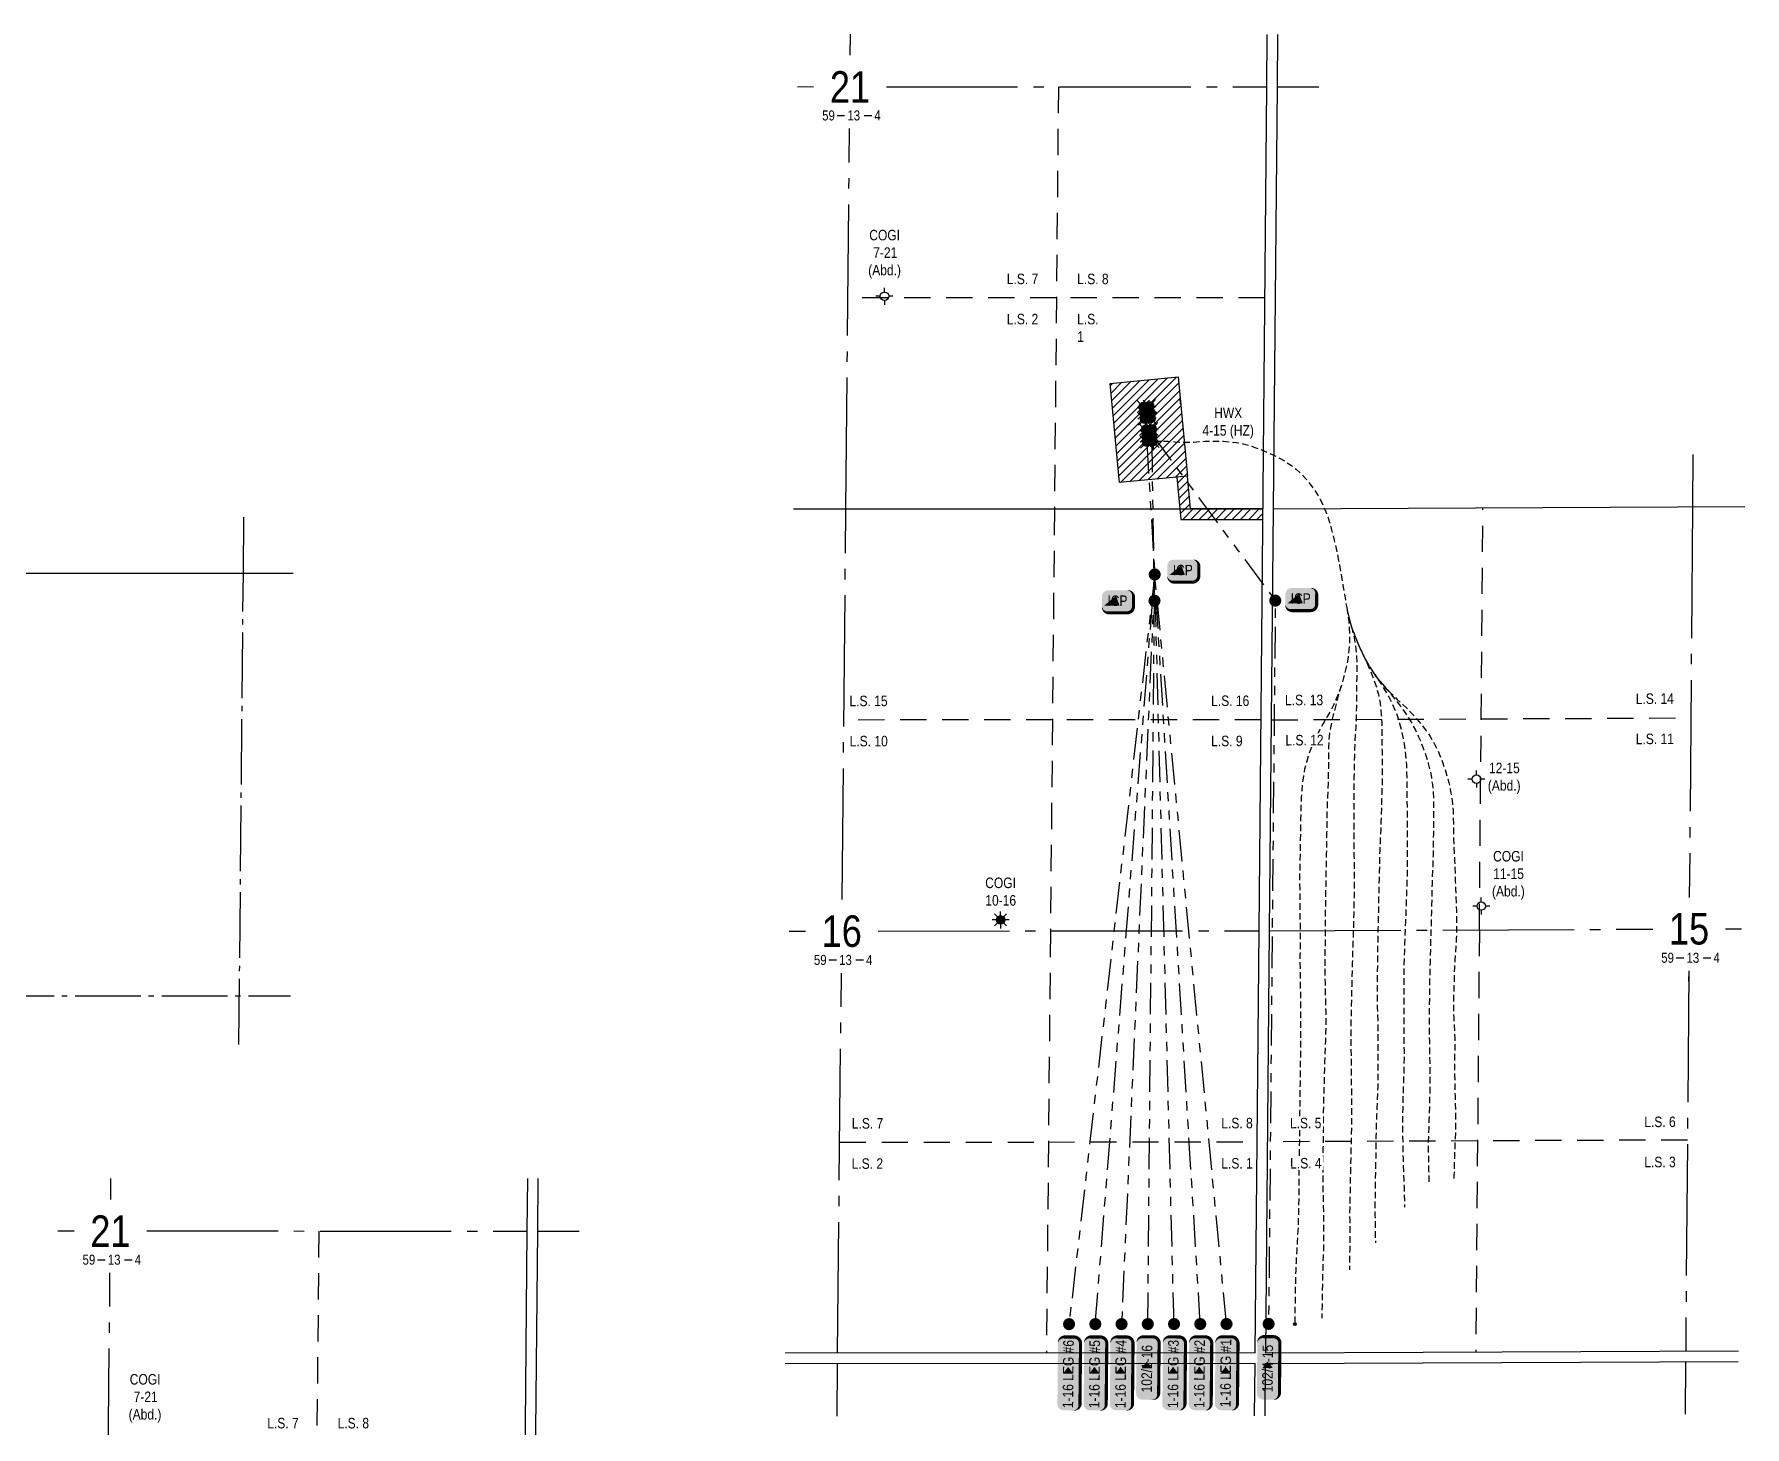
# Model space of a CAD drawing. Extents: x 440687 to 448138, y 5992825 to 5999522.
# Drawn here: x 444663 to 447921, y 5994162 to 5996815 of the extents above; entities that cross this region are included whole.
import ezdxf
from ezdxf.enums import TextEntityAlignment as Align

# ---------------------------------------------------------------- set-up
doc = ezdxf.new("R2010")
doc.units = 0
doc.header["$LTSCALE"] = 5
for name, pattern in [('DASHED1', [0.375, 0.25, -0.125]), ('foc-DOT', [1, 0.2, -0.8]), ('foc-DRILLPATH', [14.75, 6, -1.75, 1.75, -1.75, 1.75, -1.75]), ('foc-LSD', [8, 5, -3]), ('foc-QUARTERLINE', [33, 25, -3, 2, -3])]:
    doc.linetypes.add(name, pattern=pattern)
for name, color, linetype in [('10', 1, 'Continuous'), ('9', 3, 'Continuous'), ('ABADATA-DRILL-T', 8, 'Continuous'), ('C-WS-S', 8, 'Continuous'), ('CG-NOTES', 7, 'Continuous'), ('DETAIL-HZ-Existing', 8, 'foc-DOT'), ('DRILL-T', 8, 'Continuous'), ('F-RW', 190, 'Continuous'), ('F-WS-S', 8, 'Continuous'), ('L-MON', 1, 'Continuous'), ('L-SEC', 7, 'Continuous'), ('L-SECLBL', 7, 'Continuous'), ('L-SECQ', 8, 'foc-QUARTERLINE'), ('L-SECTION-LSD', 7, 'foc-LSD'), ('P-PDRILLPATH', 12, 'foc-DRILLPATH'), ('P-PROPOSED', 10, 'Continuous'), ('P-PROPOSED-EXISTING-H', 59, 'Continuous')]:
    doc.layers.add(name, color=color, linetype=linetype)
doc.layers.add('AS-GENERAL', color=48, linetype='Continuous', lineweight=18)
doc.styles.add('100L', font='ARIALN.TTF', dxfattribs={"height": 11})
doc.styles.add('80', font='ARIALN.TTF', dxfattribs={"height": 10})
doc.styles.add('80L', font='ARIALN.TTF', dxfattribs={"height": 10})
doc.styles.add('SIMPLEX', font='ARIALN.TTF')
pattern_1 = [(45, (4592.322, 2857.896), (-7.854144598, 7.854144598), [])]

# ---------------------------------------------------------------- blocks, each defined once
blk = doc.blocks.new('*U524')
h = blk.add_hatch(color=254)
edge = h.paths.add_edge_path()
edge.add_line((-29, -11.5), (29, -11.5))
edge.add_arc((29, -5.5), 6, 270, 360)
edge.add_line((35, -5.5), (35, 4))
edge.add_arc((29, 4), 6, 0, 90)
edge.add_line((29, 10), (-29, 10))
edge.add_arc((-29, 4), 6, 90, 180)
edge.add_line((-35, 4), (-35, -5.5))
edge.add_arc((-29, -5.5), 6, 180, 270)
at = {"color": 1, "flags": 128}
blk.add_lwpolyline([(-29, -11.5, 3, 3, 0), (29, -11.5, 3, 3, 0.414214), (35, -5.5, 3, 3, 0), (35, 4, 3, 0, 0.414214), (29, 10, 0, 0, 0), (-29, 10, 0, 0, 0.414214), (-35, 4, 0, 0, 0), (-35, -5.5, 0, 3, 0.414214)], format="xyseb", close=True, dxfattribs=at)
blk.add_lwpolyline([(6.4, 0.1, 0, 10, 0), (0, 0, 5, 5, 0)], format="xyseb", dxfattribs=at)
at = {"color": 1, "style": '80'}
blk.add_attdef('ENTER_TEXT_001', (-36, -5), '', height=10, dxfattribs=at)
blk = doc.blocks.new('L-SECLBL')
at = {"layer": '9', "color": 7}
for p, q in [((-5.1, -27.8), (-12.3, -27.8)), ((20.7, -27.8), (13.5, -27.8))]:
    blk.add_line(p, q, dxfattribs=at)
at = {"layer": '10', "color": 2, "style": 'SIMPLEX'}
blk.add_attdef('SEC', text='', height=30, dxfattribs=at).set_placement((0, 0), align=Align.MIDDLE)
at = {"layer": '10', "color": 5, "style": '80L'}
blk.add_attdef('TWP', text='', height=9.5, dxfattribs=at).set_placement((-14.4, -27.4), align=Align.MIDDLE_RIGHT)
blk.add_attdef('RGE', text='', height=9.5, dxfattribs=at).set_placement((3.6, -27.4), align=Align.MIDDLE_CENTER)
blk.add_attdef('MER', text='', height=9.5, dxfattribs=at).set_placement((23.2, -27.4), align=Align.MIDDLE_LEFT)
blk = doc.blocks.new('Gabd')
for p, q in [((-0.81, 0), (-1.62, 0)), ((0, 0.81), (0, 1.62)), ((1.62, 0), (0.81, 0)), ((0, -0.81), (0, -1.62))]:
    blk.add_line(p, q)
blk.add_circle((0, 0), 0.8)
blk = doc.blocks.new('GAS')
h = blk.add_hatch(color=255)
h.dxf.hatch_style = 1
edge = h.paths.add_edge_path()
edge.add_arc((0, 0), 0.9, 0, 360)
for p, q in [((-0.81, 0), (-1.62, 0)), ((-0.57, 0.57), (-1.14, 1.14)), ((0, 0.81), (0, 1.62)), ((0.57, 0.57), (1.14, 1.14)), ((1.62, 0), (0.81, 0)), ((-0.57, -0.57), (-1.14, -1.14)), ((0, -0.81), (0, -1.62)), ((1.14, -1.14), (0.57, -0.57))]:
    blk.add_line(p, q)
blk.add_circle((0, 0), 0.8)
blk = doc.blocks.new('WC')
at = {"layer": 'L-MON'}
h = blk.add_hatch(color=255, dxfattribs=at)
h.dxf.hatch_style = 1
edge = h.paths.add_edge_path()
edge.add_arc((0, 0), 0.9, 0, 360)
at = {"layer": 'L-MON', "color": 240, "flags": 128}
for points in [[(-0.62, 0.5), (-1.23, 1.12)], [(0.52, 0.61), (1.13, 1.21)], [(-1.18, -1.18), (-0.56, -0.57)], [(1.16, -1.18), (0.56, -0.57)]]:
    blk.add_lwpolyline(points, dxfattribs=at)
at = {"layer": 'L-MON', "color": 240}
for radius in [0.8, 0.373]:
    blk.add_circle((0, 0), radius, dxfattribs=at)
blk = doc.blocks.new('plbh')
at = {"layer": 'L-MON'}
h = blk.add_hatch(color=255, dxfattribs=at)
h.dxf.hatch_style = 1
edge = h.paths.add_edge_path()
edge.add_arc((0, 0), 1.16, 0, 360)
h = blk.add_hatch(color=256, dxfattribs=at)
h.dxf.hatch_style = 1
h.paths.add_polyline_path([(-0.96, 0, 1), (0.96, 0, 1)])
h.paths.add_polyline_path([(0.91, 0, -1), (-0.91, 0, -1)], flags=16)
h.paths.add_polyline_path([(0.45, 0, -1), (-0.45, 0, -1)], flags=0)
h = blk.add_hatch(color=256, dxfattribs=at)
h.dxf.hatch_style = 1
h.paths.add_polyline_path([(-0.45, 0, 1), (0.45, 0, 1)])
h.paths.add_polyline_path([(0.4, 0, -1), (-0.4, 0, -1)], flags=16)
at = {"layer": 'L-MON', "color": 240}
for radius in [0.96, 0.91, 0.45, 0.4]:
    blk.add_circle((0, 0), radius, dxfattribs=at)
blk = doc.blocks.new('BH-Existing')
at = {"layer": 'ABADATA-DRILL-T'}
h = blk.add_hatch(color=256, dxfattribs=at)
h.dxf.hatch_style = 1
edge = h.paths.add_edge_path()
edge.add_arc((0, 0), 0.5, 0, 360)
blk.add_circle((0, 0), 0.5, dxfattribs=at)
blk = doc.blocks.new('*U525')
h = blk.add_hatch(color=254)
edge = h.paths.add_edge_path()
edge.add_line((-9, -11.5), (9, -11.5))
edge.add_arc((9, -5.5), 6, 270, 360)
edge.add_line((15, -5.5), (15, 4))
edge.add_arc((9, 4), 6, 0, 90)
edge.add_line((9, 10), (-9, 10))
edge.add_arc((-9, 4), 6, 90, 180)
edge.add_line((-15, 4), (-15, -5.5))
edge.add_arc((-9, -5.5), 6, 180, 270)
at = {"color": 1, "flags": 128}
blk.add_lwpolyline([(-12.8, -4.6, 0, 10, 0), (0, 0, 5, 5, 0)], format="xyseb", dxfattribs=at)
blk.add_lwpolyline([(-9, -11.5, 3, 3, 0), (9, -11.5, 3, 3, 0.414214), (15, -5.5, 3, 3, 0), (15, 4, 3, 0, 0.414214), (9, 10, 0, 0, 0), (-9, 10, 0, 0, 0.414214), (-15, 4, 0, 0, 0), (-15, -5.5, 0, 3, 0.414214)], format="xyseb", close=True, dxfattribs=at)
at = {"color": 1, "style": '80'}
blk.add_attdef('ENTER_TEXT_001', (-36, -5), '', height=10, dxfattribs=at)
blk = doc.blocks.new('*U526')
h = blk.add_hatch(color=254)
edge = h.paths.add_edge_path()
edge.add_line((-24, -11.5), (24, -11.5))
edge.add_arc((24, -5.5), 6, 270, 360)
edge.add_line((30, -5.5), (30, 4))
edge.add_arc((24, 4), 6, 0, 90)
edge.add_line((24, 10), (-24, 10))
edge.add_arc((-24, 4), 6, 90, 180)
edge.add_line((-30, 4), (-30, -5.5))
edge.add_arc((-24, -5.5), 6, 180, 270)
at = {"color": 1, "flags": 128}
blk.add_lwpolyline([(-24, -11.5, 3, 3, 0), (24, -11.5, 3, 3, 0.414214), (30, -5.5, 3, 3, 0), (30, 4, 3, 0, 0.414214), (24, 10, 0, 0, 0), (-24, 10, 0, 0, 0.414214), (-30, 4, 0, 0, 0), (-30, -5.5, 0, 3, 0.414214)], format="xyseb", close=True, dxfattribs=at)
blk.add_lwpolyline([(6.4, 0.1, 0, 10, 0), (0, 0, 5, 5, 0)], format="xyseb", dxfattribs=at)
at = {"color": 1, "style": '80'}
blk.add_attdef('ENTER_TEXT_001', (-36, -5), '', height=10, dxfattribs=at)

msp = doc.modelspace()

# ---------------------------------------------------------------- hatches: boundary and pattern name
at = {"layer": 'P-PROPOSED-EXISTING-H'}
h = msp.add_hatch(dxfattribs=at)
h.set_pattern_fill('ANSI31', color=256, scale=3.498406, style=0)
h.set_pattern_definition(pattern_1)
h.paths.add_polyline_path([(446711.764, 5996149.917), (446841.133, 5996162.098), (446858.936, 5995973.02), (446729.567, 5995960.839)])
h = msp.add_hatch(dxfattribs=at)
h.set_pattern_fill('ANSI31', color=256, scale=3.498406, style=0)
h.set_pattern_definition(pattern_1)
h.paths.add_polyline_path([(446858.936, 5995973.02), (446839.033, 5995971.146), (446846.593, 5995890.856), (447002.576, 5995890.873), (447002.759, 5995910.864), (446864.789, 5995910.849)])

# ---------------------------------------------------------------- linework, layer by layer
at = {"layer": 'AS-GENERAL', "const_width": 1.499, "flags": 128}
msp.add_lwpolyline([(446986.477, 5995911.244), (446995.354, 5995911.124)], dxfattribs=at)
at = {"layer": 'DETAIL-HZ-Existing', "linetype": 'DASHED1', "ltscale": 10, "flags": 128}
for points in [[(446795.003, 5996038.148), (446795.091, 5996038.027), (446795.651, 5996037.98), (446796.804, 5996038.216), (446798.441, 5996038.735), (446800.857, 5996039.235), (446804.012, 5996039.606), (446807.646, 5996039.921), (446811.816, 5996039.899), (446816.694, 5996039.708), (446822.363, 5996039.607), (446828.8, 5996039.307), (446835.932, 5996038.648), (446843.794, 5996037.95), (446852.36, 5996037.574), (446861.482, 5996037.68), (446871.169, 5996038.179), (446881.309, 5996038.863), (446892.017, 5996039.49), (446903.373, 5996039.928), (446915.195, 5996040.001), (446927.461, 5996039.608), (446939.971, 5996038.682), (446952.493, 5996037.156), (446964.985, 5996034.85), (446977.364, 5996031.466), (446989.543, 5996027.304), (447001.538, 5996022.834), (447013.278, 5996017.898), (447024.721, 5996012.495), (447035.82, 5996006.706), (447046.562, 5996000.382), (447056.906, 5995993.372), (447066.759, 5995985.569), (447076.003, 5995976.993), (447084.689, 5995967.814), (447092.858, 5995958.062), (447100.411, 5995947.797), (447107.287, 5995937.02), (447113.488, 5995925.782), (447119.033, 5995914.092), (447123.903, 5995902.021), (447128.169, 5995889.617), (447131.903, 5995877.109), (447132.917, 5995873.406), (447135.234, 5995864.307), (447138.314, 5995851.467), (447141.345, 5995838.649), (447143.905, 5995827.456), (447144.285, 5995825.781), (447146.922, 5995812.697), (447149.297, 5995799.436), (447151.66, 5995786.036), (447153.963, 5995772.576), (447155.19, 5995765.13), (447157.153, 5995753.295), (447159.946, 5995736.649), (447162.259, 5995723.239), (447164.974, 5995709.974), (447168.37, 5995696.791), (447172.338, 5995683.79), (447176.969, 5995671.002), (447182.103, 5995658.397), (447187.588, 5995645.967), (447193.345, 5995633.615), (447199.413, 5995621.418), (447206.058, 5995609.685), (447213.477, 5995598.331), (447221.591, 5995587.389), (447230.202, 5995576.961), (447239.267, 5995566.858), (447248.767, 5995557.179), (447258.703, 5995547.954), (447268.809, 5995538.777), (447278.562, 5995529.325), (447287.89, 5995519.478), (447296.845, 5995509.376), (447305.517, 5995498.997), (447313.814, 5995488.263), (447321.525, 5995477.086), (447328.4, 5995465.38), (447334.51, 5995453.293), (447339.997, 5995440.973), (447344.889, 5995428.311), (447349.279, 5995415.456), (447353.248, 5995402.475), (447356.715, 5995389.351), (447359.6, 5995376.114), (447361.904, 5995362.744), (447363.676, 5995349.241), (447364.867, 5995335.655), (447365.348, 5995322.098), (447365.47, 5995308.596), (447365.661, 5995295.092), (447366.043, 5995281.546), (447366.574, 5995268.029), (447367.236, 5995254.539), (447367.858, 5995241.001), (447368.279, 5995227.444), (447368.681, 5995213.938), (447369.172, 5995200.351), (447369.643, 5995186.794), (447370.125, 5995173.297), (447370.706, 5995159.769), (447371.236, 5995146.111), (447371.486, 5995132.447), (447371.596, 5995118.785), (447371.476, 5995105.125), (447370.907, 5995091.581), (447370.137, 5995077.94), (447369.307, 5995064.279), (447368.467, 5995050.638), (447367.676, 5995036.987), (447367.066, 5995023.334), (447366.667, 5995009.717), (447366.347, 5994996.07), (447365.966, 5994982.384), (447365.556, 5994968.718), (447365.556, 5994955.067), (447366.086, 5994941.419), (447366.796, 5994927.76), (447367.566, 5994914.109), (447368.076, 5994900.452), (447368.086, 5994886.78), (447367.915, 5994873.101), (447367.825, 5994859.432), (447367.786, 5994845.901), (447367.858, 5994832.369), (447368.048, 5994818.706), (447368.327, 5994805.041), (447368.667, 5994791.356), (447369.057, 5994777.68), (447369.537, 5994764.053), (447369.837, 5994750.388), (447369.686, 5994736.709), (447369.236, 5994723.043), (447368.726, 5994709.369), (447368.185, 5994695.694), (447367.665, 5994682.05), (447367.225, 5994668.384), (447366.855, 5994654.708), (447366.501, 5994640.741), (447366.214, 5994629.754)], [(447162.259, 5995723.239), (447163.98, 5995712.867), (447164.433, 5995709.881), (447166.124, 5995696.369), (447167.256, 5995682.834), (447167.766, 5995669.236), (447167.557, 5995655.628), (447166.628, 5995642.078), (447164.93, 5995628.558), (447162.443, 5995615.168), (447159.498, 5995602.004), (447156.264, 5995588.823), (447152.481, 5995575.739), (447148.96, 5995565.302), (447148.101, 5995562.953), (447143.143, 5995550.314), (447137.589, 5995537.942), (447131.398, 5995525.868), (447124.61, 5995514.032), (447124.018, 5995513.049), (447119.441, 5995505.306), (447117.724, 5995502.327), (447111.195, 5995490.437), (447105.015, 5995478.423), (447099.173, 5995466.235), (447093.926, 5995453.729), (447089.407, 5995440.935), (447085.494, 5995427.922), (447082.26, 5995414.782), (447079.855, 5995401.501), (447078.027, 5995388.052), (447076.559, 5995374.55), (447075.68, 5995361.009), (447075.251, 5995347.444), (447074.912, 5995333.897), (447074.513, 5995320.341), (447074.224, 5995306.733), (447074.084, 5995293.094), (447073.925, 5995279.525), (447073.707, 5995266.017), (447073.468, 5995252.519), (447073.21, 5995238.971), (447072.891, 5995225.454), (447072.673, 5995211.915), (447072.702, 5995198.244), (447072.872, 5995184.581), (447073.022, 5995170.918), (447073.162, 5995157.245), (447073.263, 5995143.703), (447073.353, 5995130.031), (447073.482, 5995116.338), (447073.612, 5995102.675), (447073.662, 5995088.993), (447073.531, 5995075.314), (447073.351, 5995061.685), (447073.301, 5995048.035), (447073.401, 5995034.353), (447073.62, 5995020.669), (447073.83, 5995007.015), (447074.04, 5994993.361), (447074.25, 5994979.678), (447074.37, 5994966.015), (447074.399, 5994952.344), (447074.429, 5994938.662), (447074.469, 5994924.991), (447074.408, 5994911.32), (447074.27, 5994897.791), (447074.171, 5994884.261), (447074.091, 5994870.591), (447073.891, 5994856.923), (447073.61, 5994843.235), (447073.46, 5994829.556), (447073.44, 5994815.915), (447073.26, 5994802.236), (447072.959, 5994788.569), (447072.789, 5994774.9), (447072.738, 5994761.21), (447072.708, 5994747.519), (447072.688, 5994733.848), (447072.517, 5994720.169), (447072.187, 5994706.482), (447071.936, 5994692.814), (447071.796, 5994679.105), (447071.555, 5994665.417), (447071.295, 5994651.749), (447071.294, 5994638.068), (447071.344, 5994624.396), (447071.314, 5994610.706), (447071.133, 5994597.047), (447070.733, 5994583.361), (447070.343, 5994569.685), (447070.143, 5994556.056), (447069.735, 5994542.6), (447068.915, 5994528.919), (447068.035, 5994515.269), (447067.224, 5994501.618), (447066.504, 5994487.976), (447065.815, 5994474.344), (447065.214, 5994460.68), (447064.814, 5994447.004), (447064.534, 5994433.326), (447064.263, 5994419.669), (447064.005, 5994406.151), (447063.776, 5994392.573), (447063.678, 5994379.083), (447063.701, 5994368.892), (447063.764, 5994357.89)], [(447162.259, 5995723.239), (447163.98, 5995712.867), (447164.433, 5995709.881), (447166.124, 5995696.369), (447167.256, 5995682.834), (447167.766, 5995669.236), (447167.557, 5995655.628), (447166.628, 5995642.078), (447164.93, 5995628.558), (447162.443, 5995615.168), (447159.498, 5995602.004), (447156.264, 5995588.823), (447152.481, 5995575.739), (447151.273, 5995571.904), (447149.229, 5995565.209), (447148.519, 5995562.818), (447144.836, 5995549.743), (447141.343, 5995536.645), (447137.999, 5995523.496), (447134.903, 5995510.203), (447132.117, 5995496.907), (447129.86, 5995483.534), (447128.353, 5995470.122), (447127.745, 5995456.628), (447127.708, 5995453.669), (447127.616, 5995443.059), (447127.527, 5995429.489), (447127.428, 5995415.909), (447127.189, 5995402.381), (447126.801, 5995388.885), (447126.382, 5995375.309), (447125.813, 5995361.745), (447125.204, 5995348.182), (447124.665, 5995334.607), (447124.346, 5995321.07), (447124.267, 5995307.51), (447124.158, 5995293.89), (447124.008, 5995280.251), (447123.799, 5995266.683), (447123.531, 5995253.175), (447123.252, 5995239.677), (447122.964, 5995226.13), (447122.705, 5995212.612), (447122.487, 5995199.074), (447122.276, 5995185.405), (447122.066, 5995171.737), (447121.756, 5995158.08), (447121.476, 5995144.412), (447121.377, 5995130.862), (447121.276, 5995117.193), (447121.166, 5995103.513), (447121.106, 5995089.843), (447121.015, 5995076.163), (447120.935, 5995062.483), (447120.875, 5995048.852), (447120.835, 5995035.202), (447120.885, 5995021.51), (447121.054, 5995007.837), (447121.274, 5994994.173), (447121.604, 5994980.518), (447121.954, 5994966.843), (447122.294, 5994953.177), (447122.593, 5994939.512), (447122.533, 5994925.842), (447122.183, 5994912.165), (447121.742, 5994898.5), (447121.274, 5994884.985), (447120.775, 5994871.46), (447120.255, 5994857.805), (447119.845, 5994844.139), (447119.525, 5994830.452), (447119.164, 5994816.776), (447118.714, 5994803.15), (447118.264, 5994789.475), (447117.914, 5994775.798), (447117.683, 5994762.13), (447117.583, 5994748.45), (447117.592, 5994734.759), (447117.572, 5994721.088), (447117.402, 5994707.409), (447117.121, 5994693.731), (447116.861, 5994680.074), (447116.71, 5994666.364), (447116.66, 5994652.674), (447116.66, 5994639.003), (447116.799, 5994625.32), (447117.129, 5994611.655), (447117.459, 5994597.97), (447117.708, 5994584.306), (447117.938, 5994570.622), (447118.238, 5994556.937), (447118.378, 5994543.304), (447118.34, 5994529.854), (447118.229, 5994516.154), (447117.999, 5994502.486), (447117.549, 5994488.81), (447117.009, 5994475.156), (447116.559, 5994461.5), (447116.248, 5994447.823), (447116.068, 5994434.144), (447115.827, 5994420.466), (447115.557, 5994406.819), (447115.299, 5994393.291), (447115.044, 5994380.033), (447114.847, 5994369.045)], [(447162.259, 5995723.239), (447164.974, 5995709.974), (447168.37, 5995696.791), (447172.338, 5995683.79), (447176.969, 5995671.002), (447182.103, 5995658.397), (447187.588, 5995645.967), (447193.345, 5995633.615), (447199.413, 5995621.418), (447206.058, 5995609.685), (447213.477, 5995598.331), (447221.591, 5995587.389), (447230.202, 5995576.961), (447237.745, 5995568.287), (447239.105, 5995566.72), (447247.806, 5995556.32), (447256.224, 5995545.675), (447264.56, 5995534.87), (447272.595, 5995523.919), (447280.094, 5995512.615), (447286.94, 5995500.969), (447293.261, 5995489.019), (447299.14, 5995476.795), (447304.575, 5995464.346), (447309.477, 5995451.674), (447313.798, 5995438.839), (447317.697, 5995425.93), (447320.984, 5995412.758), (447323.528, 5995399.415), (447325.46, 5995385.98), (447326.762, 5995372.463), (447327.504, 5995358.932), (447327.715, 5995345.379), (447327.595, 5995331.769), (447327.495, 5995318.129), (447327.466, 5995304.559), (447327.469, 5995303.139), (447327.358, 5995291.049), (447327.11, 5995277.551), (447326.881, 5995264.003), (447326.723, 5995250.474), (447326.424, 5995236.976), (447325.906, 5995223.432), (447325.347, 5995209.878), (447324.909, 5995196.372), (447324.569, 5995182.775), (447324.23, 5995169.208), (447323.922, 5995155.721), (447323.603, 5995142.184), (447323.243, 5995128.518), (447322.883, 5995114.851), (447322.503, 5995101.205), (447322.083, 5995087.539), (447321.714, 5995073.992), (447321.374, 5995060.326), (447321.003, 5995046.649), (447320.623, 5995032.983), (447320.273, 5995019.306), (447319.972, 5995005.629), (447319.792, 5994992), (447319.732, 5994978.35), (447319.632, 5994964.66), (447319.511, 5994950.98), (447319.451, 5994937.32), (447319.431, 5994923.669), (447319.561, 5994909.987), (447319.751, 5994896.323), (447319.92, 5994882.65), (447320.14, 5994868.976), (447320.46, 5994855.301), (447320.589, 5994841.628), (447320.471, 5994828.099), (447320.412, 5994814.569), (447320.382, 5994800.908), (447320.282, 5994787.238), (447319.921, 5994773.561), (447319.331, 5994759.898), (447318.831, 5994746.273), (447318.431, 5994732.597), (447318.041, 5994718.931), (447317.691, 5994705.264), (447317.63, 5994691.574), (447317.869, 5994677.88), (447318.129, 5994664.225), (447318.369, 5994650.561), (447318.729, 5994636.906), (447319.093, 5994625.94)], [(447162.259, 5995723.239), (447164.974, 5995709.974), (447168.37, 5995696.791), (447172.338, 5995683.79), (447176.969, 5995671.002), (447182.103, 5995658.397), (447187.588, 5995645.967), (447193.345, 5995633.615), (447197.719, 5995624.27), (447199.112, 5995621.272), (447204.588, 5995608.953), (447209.823, 5995596.447), (447214.775, 5995583.754), (447219.096, 5995570.949), (447222.623, 5995557.844), (447225.288, 5995544.56), (447227.081, 5995531.107), (447228.271, 5995517.511), (447229.053, 5995503.96), (447229.216, 5995499.398), (447229.394, 5995490.395), (447229.465, 5995476.893), (447229.487, 5995463.371), (447229.568, 5995449.799), (447229.609, 5995436.218), (447229.64, 5995422.636), (447229.821, 5995409.093), (447229.833, 5995395.592), (447229.514, 5995382.015), (447229.115, 5995368.449), (447228.785, 5995354.872), (447228.526, 5995341.294), (447228.138, 5995327.748), (447227.579, 5995314.204), (447227.029, 5995300.589), (447226.469, 5995286.965), (447225.85, 5995273.412), (447225.282, 5995259.918), (447224.894, 5995246.422), (447224.575, 5995232.875), (447224.257, 5995219.348), (447223.919, 5995205.851), (447223.6, 5995192.304), (447223.301, 5995178.737), (447223.073, 5995165.228), (447222.883, 5995151.63), (447222.624, 5995138.062), (447222.276, 5995124.575), (447221.918, 5995111.039), (447221.617, 5995097.371), (447221.367, 5995083.703), (447221.117, 5995070.045), (447220.917, 5995056.377), (447220.768, 5995042.838), (447220.568, 5995029.169), (447220.307, 5995015.481), (447220.117, 5995001.812), (447220.106, 5994988.132), (447220.306, 5994974.458), (447220.636, 5994960.833), (447221.067, 5994947.196), (447221.546, 5994933.509), (447221.786, 5994919.835), (447221.776, 5994906.174), (447221.746, 5994892.524), (447221.675, 5994878.853), (447221.565, 5994865.184), (447221.585, 5994851.513), (447221.674, 5994837.83), (447221.674, 5994824.159), (447221.384, 5994810.492), (447220.835, 5994796.968), (447220.287, 5994783.453), (447219.787, 5994769.788), (447219.277, 5994756.134), (447218.786, 5994742.459), (447218.376, 5994728.783), (447218.046, 5994715.146), (447217.746, 5994701.469), (447217.575, 5994687.79), (447217.505, 5994674.12), (447217.354, 5994660.44), (447217.094, 5994646.752), (447216.794, 5994633.085), (447216.563, 5994619.407), (447216.353, 5994605.719), (447216.202, 5994592.049), (447216.152, 5994578.339), (447216.201, 5994564.647), (447216.351, 5994550.984), (447216.55, 5994537.291), (447216.762, 5994523.737), (447216.955, 5994512.734)], [(447162.259, 5995723.239), (447164.974, 5995709.974), (447168.37, 5995696.791), (447171.136, 5995686.816), (447171.987, 5995683.685), (447175.233, 5995670.473), (447177.906, 5995657.129), (447179.939, 5995643.693), (447181.17, 5995630.126), (447181.561, 5995616.51), (447181.552, 5995615.81), (447181.493, 5995603.03), (447181.354, 5995589.461), (447181.264, 5995575.841), (447181.256, 5995562.32), (447181.187, 5995548.74), (447180.938, 5995535.182), (447180.539, 5995521.626), (447180.109, 5995507.98), (447179.54, 5995494.406), (447178.741, 5995480.865), (447177.943, 5995467.384), (447177.355, 5995453.88), (447176.946, 5995440.314), (447176.607, 5995426.737), (447176.347, 5995413.15), (447176.099, 5995399.612), (447175.951, 5995386.122), (447175.922, 5995372.552), (447175.932, 5995358.97), (447176.013, 5995345.388), (447176.104, 5995331.816), (447176.155, 5995318.265), (447176.146, 5995304.704), (447176.087, 5995291.083), (447176.037, 5995277.443), (447176.048, 5995263.882), (447176.17, 5995250.369), (447176.371, 5995236.866), (447176.593, 5995223.322), (447176.664, 5995209.79), (447176.565, 5995196.25), (447176.425, 5995182.581), (447176.245, 5995168.912), (447175.995, 5995155.254), (447175.695, 5995141.587), (447175.386, 5995128.049), (447175.026, 5995114.383), (447174.625, 5995100.697), (447174.245, 5995087.03), (447173.815, 5995073.365), (447173.374, 5995059.689), (447173.014, 5995046.062), (447172.655, 5995032.426), (447172.284, 5995018.74), (447171.914, 5995005.063), (447171.574, 5994991.406), (447171.343, 5994977.748), (447171.093, 5994964.07), (447170.743, 5994950.413), (447170.423, 5994936.746), (447170.162, 5994923.069), (447170.012, 5994909.389), (447170.001, 5994895.718), (447170.213, 5994882.195), (447170.575, 5994868.669), (447170.774, 5994855.006), (447170.734, 5994841.335), (447170.804, 5994827.643), (447171.113, 5994813.968), (447171.444, 5994800.343), (447171.643, 5994786.659), (447171.643, 5994772.988), (447171.563, 5994759.318), (447171.472, 5994745.629), (447171.271, 5994731.94), (447170.951, 5994718.273), (447170.661, 5994704.595), (447170.37, 5994690.908), (447170.07, 5994677.251), (447169.799, 5994663.543), (447169.459, 5994649.856), (447169.149, 5994636.189), (447168.908, 5994622.501), (447168.638, 5994608.833), (447168.337, 5994595.156), (447168.057, 5994581.498), (447167.947, 5994567.809), (447167.986, 5994554.117), (447168.147, 5994540.494), (447168.199, 5994527.032), (447168.158, 5994513.332), (447168.048, 5994499.652), (447167.847, 5994485.973), (447167.675, 5994472.165), (447167.539, 5994461.175)], [(447162.259, 5995723.239), (447164.974, 5995709.974), (447168.37, 5995696.791), (447172.338, 5995683.79), (447176.969, 5995671.002), (447182.103, 5995658.397), (447187.588, 5995645.967), (447193.345, 5995633.615), (447199.413, 5995621.418), (447206.058, 5995609.685), (447213.477, 5995598.331), (447219.518, 5995589.565), (447221.187, 5995587.094), (447228.597, 5995575.791), (447235.754, 5995564.251), (447242.508, 5995552.496), (447248.658, 5995540.399), (447254.173, 5995527.919), (447258.945, 5995515.209), (447263.094, 5995502.286), (447266.582, 5995489.231), (447269.327, 5995475.996), (447271.601, 5995462.627), (447273.604, 5995449.191), (447275.096, 5995435.691), (447275.997, 5995422.179), (447276.459, 5995408.692), (447276.67, 5995395.108), (447276.801, 5995381.536), (447276.942, 5995367.953), (447277.133, 5995354.38), (447277.444, 5995340.835), (447277.615, 5995327.271), (447277.586, 5995313.651), (447277.486, 5995300.021), (447277.367, 5995286.451), (447277.289, 5995272.941), (447277.28, 5995259.44), (447277.382, 5995245.888), (447277.543, 5995232.355), (447277.495, 5995218.854), (447277.106, 5995205.308), (447276.607, 5995191.743), (447276.119, 5995178.248), (447275.64, 5995164.653), (447275.191, 5995151.088), (447274.713, 5995137.603), (447274.184, 5995124.078), (447273.684, 5995110.414), (447273.154, 5995096.759), (447272.624, 5995083.105), (447272.113, 5995069.45), (447271.615, 5995055.905), (447271.275, 5995042.248), (447271.124, 5995028.559), (447271.004, 5995014.89), (447270.963, 5995001.209), (447271.013, 5994987.527), (447271.193, 5994973.904), (447271.313, 5994960.252), (447271.243, 5994946.561), (447271.202, 5994932.881), (447271.222, 5994919.229), (447271.322, 5994905.577), (447271.442, 5994891.895), (447271.462, 5994878.233), (447271.491, 5994864.562), (447271.381, 5994850.892), (447270.951, 5994837.226), (447270.471, 5994823.561), (447270.042, 5994810.046), (447269.644, 5994796.52), (447269.273, 5994782.863), (447268.923, 5994769.196), (447268.653, 5994755.509), (447268.542, 5994741.839), (447268.602, 5994728.197), (447268.762, 5994714.524), (447268.972, 5994700.84), (447269.271, 5994687.176), (447269.671, 5994673.49), (447270.141, 5994659.813), (447270.611, 5994646.156), (447271.04, 5994632.48), (447271.49, 5994618.793), (447271.96, 5994605.136), (447272.194, 5994591.822), (447272.227, 5994580.821)]]:
    msp.add_lwpolyline(points, dxfattribs=at)
at = {"layer": 'F-RW'}
msp.add_line((446846.005, 5996110.282), (446845.072, 5996120.2), dxfattribs=at)
at = {"layer": 'L-SEC'}
for p, q in [((447010.122, 5996714.597), (447011.025, 5996814.551)), ((447030.228, 5996714.416), (447031.133, 5996814.542)), ((446995.397, 5995107.13), (447010.122, 5996714.597)), ((447015.503, 5995106.946), (447030.228, 5996714.413)), ((446108.499, 5995910.769), (447002.759, 5995910.864)), ((447022.869, 5995911.014), (447920.5, 5995915.289)), ((445155.937, 5995787.58), (444252.99, 5995787.322)), ((446987.91, 5994303.313), (446995.397, 5995107.13)), ((447008.019, 5994303.397), (447015.503, 5995106.943)), ((445601.57, 5994535.146), (445602.473, 5994635.1)), ((445621.677, 5994534.964), (445622.581, 5994635.09)), ((445586.845, 5992927.679), (445601.57, 5994535.146)), ((445606.952, 5992927.494), (445621.677, 5994534.961)), ((447007.747, 5994303.396), (447908.221, 5994307.131)), ((446986.792, 5994183.25), (446987.723, 5994283.205)), ((447006.9, 5994183.271), (447007.832, 5994283.289)), ((447007.83, 5994283.289), (447908.068, 5994287.023))]:
    msp.add_line(p, q, dxfattribs=at)
at = {"layer": 'L-SEC', "flags": 128}
for points in [[(446987.723, 5994283.205), (446092.635, 5994282.272)], [(446987.91, 5994303.313), (446092.831, 5994302.38)]]:
    msp.add_lwpolyline(points, dxfattribs=at)
at = {"layer": 'L-SECQ', "ltscale": 2}
for p, q in [((446216.878, 5996774.951), (446217.267, 5996814.935)), ((446116.334, 5996715.029), (446147.047, 5996715.014)), ((446285.548, 5996714.947), (447010.122, 5996714.597)), ((447030.823, 5996714.391), (447109.107, 5996714.522)), ((446208.453, 5995910.865), (446215.513, 5996635.022)), ((446201.204, 5995166.477), (446208.453, 5995910.865)), ((446100.666, 5995106.617), (446131.388, 5995106.634)), ((446269.841, 5995106.714), (446995.397, 5995107.13)), ((446192.791, 5994302.484), (446199.842, 5995026.548)), ((444808.326, 5994595.499), (444808.716, 5994635.483)), ((444707.782, 5994535.577), (444738.495, 5994535.563)), ((444876.996, 5994535.496), (445601.57, 5994535.146)), ((445622.271, 5994534.939), (445700.555, 5994535.071)), ((444799.901, 5993731.414), (444806.961, 5994455.57)), ((446191.622, 5994182.421), (446192.596, 5994282.376))]:
    msp.add_line(p, q, dxfattribs=at)
at = {"layer": 'L-SECQ'}
for p, q in [((445060.914, 5995787.553), (445061.914, 5995894.892)), ((445052.56, 5994890.577), (445060.914, 5995787.553)), ((444245.499, 5994983.051), (445150.754, 5994983.31))]:
    msp.add_line(p, q, dxfattribs=at)
at = {"layer": 'L-SECQ', "ltscale": 2, "flags": 128}
for points in [[(447821.566, 5996014.425), (447820.776, 5995914.814)], [(447820.776, 5995914.814), (447814.875, 5995170.604)], [(447015.503, 5995106.943), (447745.103, 5995110.313)], [(447883.603, 5995110.953), (447914.36, 5995111.095)], [(447813.765, 5995030.672), (447808.024, 5994306.716)], [(447813.765, 5995030.672), (447813.605, 5995010.456)], [(447807.864, 5994286.607), (447807.071, 5994186.611)]]:
    msp.add_lwpolyline(points, dxfattribs=at)
at = {"layer": 'L-SECTION-LSD', "ltscale": 2}
for p, q in [((446613.193, 5996714.595), (446605.657, 5995910.941)), ((446609.425, 5996312.768), (446212.359, 5996312.729)), ((447006.491, 5996312.807), (446609.425, 5996312.768)), ((446605.657, 5995910.941), (446598.051, 5995106.81)), ((446601.854, 5995508.86), (446204.522, 5995508.656)), ((446999.172, 5995509.064), (446601.854, 5995508.86)), ((445204.642, 5994535.144), (445197.105, 5993731.489))]:
    msp.add_line(p, q, dxfattribs=at)
at = {"layer": 'L-SECTION-LSD', "ltscale": 2, "flags": 128}
for points in [[(447414.951, 5995108.788), (447421.823, 5995912.914)], [(447418.387, 5995510.851), (447817.588, 5995512.724)], [(447019.186, 5995508.979), (447418.387, 5995510.851)]]:
    msp.add_lwpolyline(points, dxfattribs=at)
at = {"layer": 'L-SECTION-LSD', "ltscale": 2}
for points in [[(446598.051, 5995106.81), (446590.351, 5994302.899)], [(447414.951, 5995108.788), (447408.021, 5994305.057)], [(446196.706, 5994704.496), (446594.18, 5994704.859)], [(446594.201, 5994704.859), (446991.653, 5994705.222)], [(447411.487, 5994706.99), (447011.763, 5994705.307)], [(447811.211, 5994708.674), (447411.487, 5994706.99)]]:
    msp.add_lwpolyline(points, dxfattribs=at)
at = {"layer": 'P-PDRILLPATH', "ltscale": 2, "flags": 128}
for points in [[(446781.43, 5996037.975), (446796.699, 5995785.899)], [(446783.504, 5994358.075), (446796.241, 5995735.922), (446791.158, 5996063.063)], [(446792.227, 5996051.078), (447026.265, 5995736.108), (447013.529, 5994358.396)], [(446796.699, 5995785.899), (446633.565, 5994357.919)], [(446683.545, 5994357.971), (446796.699, 5995785.899)], [(446796.699, 5995785.899), (446733.525, 5994358.023)], [(446833.484, 5994358.127), (446796.699, 5995785.899)], [(446883.464, 5994358.179), (446796.699, 5995785.899)], [(446933.444, 5994358.231), (446796.699, 5995785.899)]]:
    msp.add_lwpolyline(points, dxfattribs=at)
at = {"layer": 'P-PROPOSED', "flags": 128}
for points in [[(446711.764, 5996149.917), (446841.133, 5996162.098), (446858.936, 5995973.02), (446729.567, 5995960.839), (446711.764, 5996149.917)], [(446858.936, 5995973.02), (446839.033, 5995971.146), (446846.593, 5995890.856), (447002.576, 5995890.873), (447002.759, 5995910.864), (446864.789, 5995910.849)]]:
    msp.add_lwpolyline(points, close=True, dxfattribs=at)

# ---------------------------------------------------------------- block references
at = {"layer": 'C-WS-S', "color": 3, "xscale": 9.995444600000031, "yscale": 9.995444600000031, "zscale": 9.995444600000031}
msp.add_blockref('GAS', (446793.605, 5996039.152), dxfattribs=at)
at = {"layer": 'CG-NOTES'}
ref = msp.add_blockref('*U525', (446850.732, 5995794.23), dxfattribs=dict(at, xscale=1.999088920000006, yscale=1.999088920000006, zscale=1.999088920000006))
ref.add_attrib('ENTER_TEXT_001', 'ICP', (446831.062, 5995784.227), dxfattribs={"layer": '0', "color": 1, "height": 19.9909, "style": '80'})
ref = msp.add_blockref('*U525', (446726.305, 5995735.872), dxfattribs=dict(at, xscale=1.999088920000006, yscale=1.999088920000006, zscale=1.999088920000006))
ref.add_attrib('ENTER_TEXT_001', 'ICP', (446706.634, 5995725.87), dxfattribs={"layer": '0', "color": 1, "height": 19.9909, "style": '80'})
ref = msp.add_blockref('*U525', (447075.258, 5995740.041), dxfattribs=dict(at, xscale=1.999088920000006, yscale=1.999088920000006, zscale=1.999088920000006))
ref.add_attrib('ENTER_TEXT_001', 'ICP', (447055.587, 5995730.038), dxfattribs={"layer": '0', "color": 1, "height": 19.9909, "style": '80'})
at = {"layer": 'CG-NOTES', "xscale": 4.997722300000017, "yscale": 4.997722300000017, "zscale": 4.997722300000017}
msp.add_blockref('BH-Existing', (447063.764, 5994357.89), dxfattribs=at)
at = {"layer": 'CG-NOTES'}
ref = msp.add_blockref('*U524', (446631.886, 5994263.47), dxfattribs=dict(at, xscale=1.999088920000003, yscale=1.999088920000003, zscale=1.999088920000003, rotation=89.46636514399036))
ref.add_attrib('ENTER_TEXT_001', '1-16 LEG #6', (446641.277, 5994197.762), dxfattribs={"layer": '0', "color": 1, "height": 19.99089, "rotation": 89.466365, "style": '80'})
ref = msp.add_blockref('*U524', (446681.866, 5994263.522), dxfattribs=dict(at, xscale=1.999088920000003, yscale=1.999088920000003, zscale=1.999088920000003, rotation=89.46636514399036))
ref.add_attrib('ENTER_TEXT_001', '1-16 LEG #5', (446691.256, 5994197.746), dxfattribs={"layer": '0', "color": 1, "height": 19.99089, "rotation": 89.466365, "style": '80'})
ref = msp.add_blockref('*U524', (446731.846, 5994263.574), dxfattribs=dict(at, xscale=1.999088920000003, yscale=1.999088920000003, zscale=1.999088920000003, rotation=89.46636514399036))
ref.add_attrib('ENTER_TEXT_001', '1-16 LEG #4', (446741.237, 5994197.886), dxfattribs={"layer": '0', "color": 1, "height": 19.99089, "rotation": 89.466365, "style": '80'})
ref = msp.add_blockref('*U526', (446781.657, 5994273.791), dxfattribs=dict(at, xscale=1.999088920000003, yscale=1.999088920000003, zscale=1.999088920000003, rotation=89.46636514399036))
ref.add_attrib('ENTER_TEXT_001', '102/1-16', (446791.224, 5994227.814), dxfattribs={"layer": '0', "color": 1, "height": 19.9909, "rotation": 89.466365, "style": '80'})
ref = msp.add_blockref('*U524', (446831.806, 5994263.679), dxfattribs=dict(at, xscale=1.999088920000003, yscale=1.999088920000003, zscale=1.999088920000003, rotation=89.46636514399036))
ref.add_attrib('ENTER_TEXT_001', '1-16 LEG #3', (446841.197, 5994197.97), dxfattribs={"layer": '0', "color": 1, "height": 19.99089, "rotation": 89.466365, "style": '80'})
ref = msp.add_blockref('*U524', (446881.786, 5994263.731), dxfattribs=dict(at, xscale=1.999088920000003, yscale=1.999088920000003, zscale=1.999088920000003, rotation=89.46636514399036))
ref.add_attrib('ENTER_TEXT_001', '1-16 LEG #2', (446891.177, 5994198.084), dxfattribs={"layer": '0', "color": 1, "height": 19.99089, "rotation": 89.466365, "style": '80'})
ref = msp.add_blockref('*U524', (446931.766, 5994263.783), dxfattribs=dict(at, xscale=1.999088920000003, yscale=1.999088920000003, zscale=1.999088920000003, rotation=89.46636514399036))
ref.add_attrib('ENTER_TEXT_001', '1-16 LEG #1', (446941.171, 5994199.649), dxfattribs={"layer": '0', "color": 1, "height": 19.99089, "rotation": 89.466365, "style": '80'})
ref = msp.add_blockref('*U526', (447011.682, 5994274.112), dxfattribs=dict(at, xscale=1.999088920000003, yscale=1.999088920000003, zscale=1.999088920000003, rotation=89.46636514399036))
ref.add_attrib('ENTER_TEXT_001', '102/4-15', (447021.249, 5994228.066), dxfattribs={"layer": '0', "color": 1, "height": 19.9909, "rotation": 89.466365, "style": '80'})
at = {"layer": 'DRILL-T', "xscale": 10.00000000000003, "yscale": 10.00000000000003, "zscale": 10.00000000000003}
for p in [(447409.511, 5995396.042), (447418.63, 5995154.24)]:
    msp.add_blockref('Gabd', p, dxfattribs=at)
at = {"layer": 'F-WS-S', "xscale": 10.00000000000003, "yscale": 10.00000000000003, "zscale": 10.00000000000003}
for name, p in [('Gabd', (446281.997, 5996315.747)), ('GAS', (446503.097, 5995127.886))]:
    msp.add_blockref(name, p, dxfattribs=at)
at = {"layer": 'L-MON', "xscale": 9.995444600000031, "yscale": 9.995444600000031, "zscale": 9.995444600000031}
for p in [(446775.26, 5996105.804), (446776.291, 5996093.792), (446787.176, 5996106.794), (446788.144, 5996094.811), (446777.59, 5996081.741), (446779.247, 5996062.203), (446789.367, 5996082.814), (446791.158, 5996063.063), (446780.65, 5996049.875), (446781.43, 5996037.975), (446792.227, 5996051.078)]:
    msp.add_blockref('WC', p, dxfattribs=at)
at = {"layer": 'L-MON', "color": 5, "xscale": 9.995444600000031, "yscale": 9.995444600000031, "zscale": 9.995444600000031}
for p in [(446796.699, 5995785.899), (446796.241, 5995735.922), (447026.265, 5995736.108), (446633.565, 5994357.919), (446683.545, 5994357.971), (446733.525, 5994358.023), (446783.504, 5994358.075), (446833.484, 5994358.127), (446883.464, 5994358.179), (446933.444, 5994358.231), (447013.529, 5994358.396)]:
    msp.add_blockref('plbh', p, dxfattribs=at)
at = {"layer": 'L-SECLBL'}
for p, xscale, yscale, zscale, values in [((446216.293, 5996714.981), 1.999088920000008, 1.999088920000008, 1.999088920000008, {'SEC': '21', 'TWP': '59', 'RGE': '13', 'MER': '4'}), ((446200.62, 5995106.507), 2.000000000000009, 2.000000000000009, 2.000000000000009, {'SEC': '16', 'TWP': '59', 'RGE': '13', 'MER': '4'}), ((447814.399, 5995110.633), 2.000000000000009, 2.000000000000009, 2.000000000000009, {'SEC': '15', 'TWP': '59', 'RGE': '13', 'MER': '4'}), ((444807.741, 5994535.529), 1.999088920000008, 1.999088920000008, 1.999088920000008, {'SEC': '21', 'TWP': '59', 'RGE': '13', 'MER': '4'})]:
    msp.add_blockref('L-SECLBL', p, dxfattribs=dict(at, xscale=xscale, yscale=yscale, zscale=zscale)).add_auto_attribs(values)

# ---------------------------------------------------------------- texts
at = {"layer": 'DRILL-T', "attachment_point": 1, "style": '80L'}
for s, width, gutter_width, insert, char_height in [('\\pi-13.88;COGI\\P\\pi-6.4314;7-21\\P\\pi-15.961;(Abd.)', 27.69651, 55, (446266.978, 5996442.324), 20), ('\\pi22.627;HWX\\P\\pi0.2295;4-15 (HZ)', 96.77254, 99.954, (446887.317, 5996103.658), 19.99089), ('\\pi-11.984;12-15\\P\\pi-14.2;(Abd.)', 31.19141, 50, (447445.366, 5995427.36), 19.99089), ('\\pi-12.133;COGI\\P\\pi-11.996;11-15\\P\\pi-14.213;(Abd.)', 31.19141, 50, (447453.261, 5995259.18), 20), ('\\pi-13.303;COGI\\P\\pi-13.098;10-16', 28.85171, 50, (446487.137, 5995208.504), 20), ('\\pi-13.88;COGI\\P\\pi-6.4314;7-21\\P\\pi-15.961;(Abd.)', 27.69651, 55, (444858.426, 5994262.872), 20)]:
    msp.add_mtext_dynamic_manual_height_columns(s, width=width, gutter_width=gutter_width, heights=[0], dxfattribs=dict(at, insert=insert, char_height=char_height))
at = {"layer": 'L-SECTION-LSD', "style": '100L'}
for s, rotation, p in [('L.S. 15', 0.029412, (446215.329, 5995535.01)), ('L.S. 16', 0.029412, (446904.167, 5995535.294)), ('L.S. 13', 0.268742, (447044.914, 5995536.606)), ('L.S. 14', 0.268742, (447712.916, 5995539.102)), ('L.S. 11', 0.268742, (447712.916, 5995462.568)), ('L.S. 10', 0.029412, (446215.695, 5995458.475)), ('L.S. 9', 0.029412, (446904.167, 5995458.759)), ('L.S. 7', 0.052345, (446219.826, 5994730.312)), ('L.S. 8', 0.052345, (446923.555, 5994730.83)), ('L.S. 6', 0.241374, (447729.095, 5994733.152)), ('L.S. 2', 0.052345, (446219.495, 5994653.777)), ('L.S. 1', 0.052345, (446923.555, 5994654.296)), ('L.S. 3', 0.241374, (447729.095, 5994656.617))]:
    msp.add_text(s, height=19.9909, rotation=rotation, dxfattribs=at).set_placement(p)
at = {"layer": 'L-SECTION-LSD', "attachment_point": 1, "rotation": 0.005564, "style": '100L', "bg_fill": 3, "box_fill_scale": 1.5, "bg_fill_color": 256, "bg_fill_transparency": 0}
for s, width, insert, char_height in [('\\pi1.8631;L.S. 2', 58.86303, (446513.14, 5996282.286), 19.99089), ('L.S. 1', 55.83438, (446648.997, 5996282.286), 19.9909), ('\\pi1.8631;L.S. 7', 58.98581, (445104.588, 5994179.369), 19.99089), ('L.S. 8', 59.04038, (445240.445, 5994179.369), 19.9909)]:
    msp.add_mtext_dynamic_manual_height_columns(s, width=width, gutter_width=55, heights=[0], dxfattribs=dict(at, insert=insert, char_height=char_height))

# ---------------------------------------------------------------- next in the draw order: texts
for s, width, insert, char_height in [('\\pi1.8631;L.S. 7', 58.98581, (446513.14, 5996358.82), 19.99089), ('L.S. 8', 59.04038, (446648.997, 5996358.82), 19.9909)]:
    msp.add_mtext_dynamic_manual_height_columns(s, width=width, gutter_width=55, heights=[0], dxfattribs=dict(at, insert=insert, char_height=char_height))
at = {"layer": 'L-SECTION-LSD', "char_height": 19.9909, "attachment_point": 1, "style": '100L', "bg_fill": 3, "box_fill_scale": 1.15, "bg_fill_color": 256, "bg_fill_true_color": 256, "bg_fill_transparency": 0}
for s, insert, width, rotation in [('L.S. 12', (447045.592, 5995480.066), 72.68252, 0.268742), ('L.S. 5', (447054.154, 5994750.872), 59.93656, 0.241374), ('L.S. 4', (447054.609, 5994674.339), 59.93656, 0.241374)]:
    msp.add_mtext(s, dxfattribs=dict(at, insert=insert, width=width, rotation=rotation))

doc.saveas('drawing.dxf')
